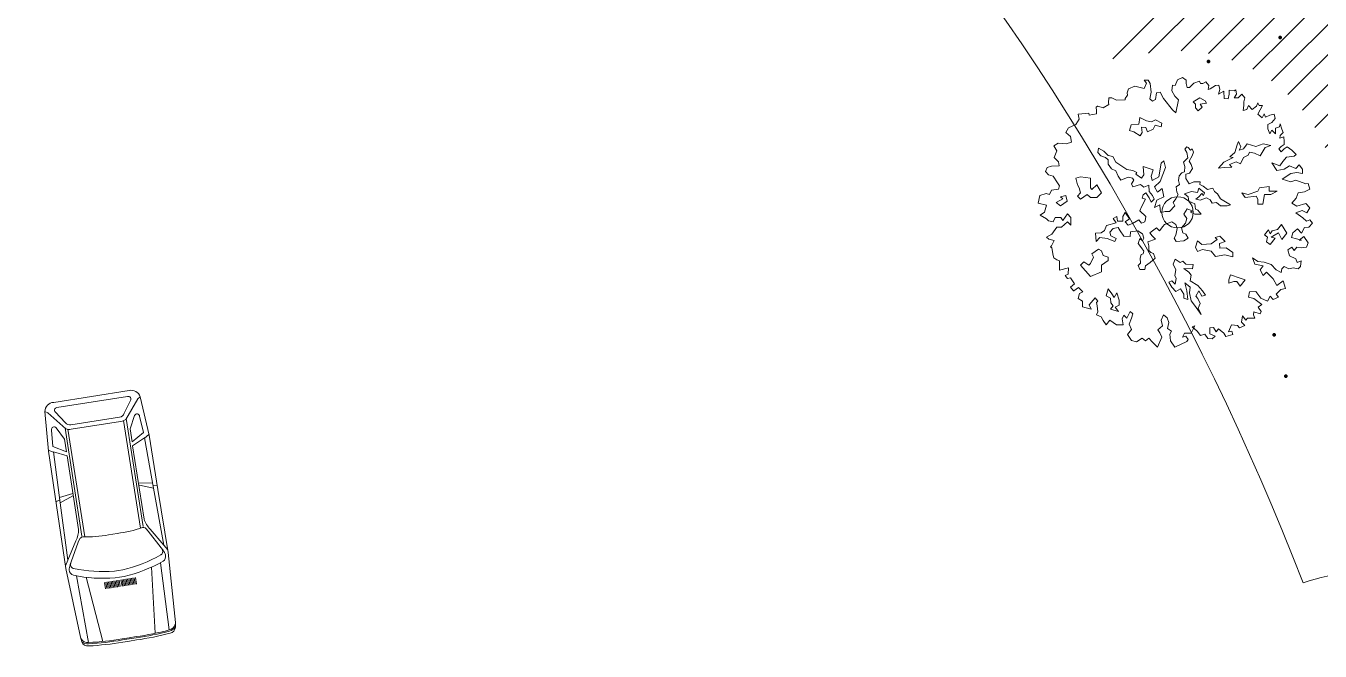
# Model space of a CAD drawing. Header units: millimetres. Extents: x 262 to 370, y -104 to 114.
# Drawn here: x 331.33 to 350.63, y 79.28 to 88.61 of the extents above; entities that cross this region are included whole.
import ezdxf

# ---------------------------------------------------------------- set-up
doc = ezdxf.new("R2010")
doc.units = ezdxf.units.MM
doc.header["$LTSCALE"] = 0.1
doc.layers.get('0').update_dxf_attribs({"lineweight": 9})
for name, color, linetype, lineweight in [('detalles', 2, 'Continuous', 9), ('gruesomarco', 20, 'Continuous', 100), ('letreros y cotas', 6, 'Continuous', 13), ('mobiliario', 3, 'Continuous', 13)]:
    doc.layers.add(name, color=color, linetype=linetype, lineweight=lineweight)

# ---------------------------------------------------------------- blocks, each defined once
blk = doc.blocks.new('arbol1')
at = {"color": 0, "linetype": 'ByBlock'}
for points in [[(98.430052415685, 86.90007055756854), (98.53582258097981, 86.82122911186539), (98.58767070122246, 86.7714345145792), (98.63744489665532, 86.79218226344844), (98.68099731765909, 86.74238766616224), (98.6229274229874, 86.68636874421529), (98.55863575388662, 86.67806964466757), (98.5150833328828, 86.59300387430366), (98.4570134382111, 86.65732189579833), (98.38649999468123, 86.59922819896445), (98.36576074658421, 86.52868585280899), (98.5150833328828, 86.49133990484435), (98.47982661111786, 86.49133990484435), (98.55034005464779, 86.54320927701747), (98.61463172374857, 86.44984440710584), (98.58767070122246, 86.38552638561117), (98.5088615584537, 86.37722728606349), (98.44456988935292, 86.38552638561117), (98.40723924277825, 86.33365701343808), (98.37198252101331, 86.38552638561117), (98.31391262634162, 86.34818043764653), (98.33672579924837, 86.25689034262186), (98.430052415685, 86.21332006999643), (98.45079166378201, 86.15522637316252), (98.5088615584537, 86.18427322157947), (98.50056585921493, 86.09920745121556), (98.46530913744994, 86.06186150325092), (98.39272176911032, 86.0763849274594), (98.32843010000954, 86.06186150325092), (98.25791665647961, 86.09920745121556), (98.22265993471467, 86.06186150325092), (98.21436423547584, 86.00584258130397), (98.13555509270714, 86.04733807904245), (98.06504164917726, 86.1261795247456), (97.95719755907265, 86.16352547271023), (97.86387094263603, 86.16974979737103), (97.78506179986732, 86.2278434942049), (97.82031852163226, 86.13447862429328), (97.94268008540473, 86.10543177587635), (97.89912766440096, 86.04733807904245), (97.94268008540473, 85.96227230867854), (97.99245428083759, 86.01206690596473), (98.09200267170337, 85.91247771139234), (98.15007256637506, 85.81288851681995), (98.24339918281169, 85.88343086297539), (98.27865590457668, 85.76931824419455), (98.20814246104675, 85.75479481998605), (98.13555509270714, 85.68217769894369), (98.17081181447207, 85.64068220120521), (98.09200267170337, 85.60333625324054), (98.05052417550928, 85.65520562541366), (98.00697175450557, 85.5825885043713), (97.9074233636398, 85.62615877699673), (97.83483599530018, 85.72574797156909), (97.7415093788635, 85.71952364690833), (97.72699190519563, 85.64068220120521), (97.80580104796434, 85.61785967744902), (97.92194083730772, 85.53279390708511), (97.87009271706512, 85.48922363445968), (97.91364513806889, 85.424905612965), (97.89912766440096, 85.38963443988729), (97.80580104796434, 85.41868128830424), (97.79957927353519, 85.37511101567884), (97.82031852163226, 85.32531641839262), (97.77054432619934, 85.32531641839262), (97.71247443152765, 85.32531641839262), (97.68551340900154, 85.29626956997566), (97.63573921356863, 85.36058759147036), (97.62122173990076, 85.26722272155874), (97.67099593533362, 85.21742812427254), (97.59218679256492, 85.18215695119483), (97.56315184522907, 85.21742812427254), (97.46982522879239, 85.22572722382023), (97.42627280778862, 85.12406325436092), (97.47812092803122, 85.13236235390863), (97.4905644768894, 85.08049298173552), (97.38479431159453, 85.05352090820548), (97.35575936425874, 85.10331550549168), (97.27695022148998, 85.16763352698635), (97.24169349972505, 85.12406325436092), (97.20436285315043, 85.18838127585559), (97.14836688328842, 85.18215695119483), (97.14836688328842, 85.095016405944), (97.22717602605712, 85.05974523286625), (97.18362360505336, 85.01617496024085), (97.11933193595257, 85.02447405978853), (97.0757795149488, 85.0887920812832), (97.01148784584802, 85.06804433241396), (96.9617136504151, 85.13236235390863), (96.8829045076464, 85.1966803754033), (96.92645692865017, 85.21120379961178), (96.86838703397848, 85.10331550549168), (96.7688386431127, 85.10331550549168), (96.73980369577686, 85.0452218086578), (96.78957789120977, 85.05974523286625), (96.82483461297471, 85.00995063558008), (96.80409536487764, 84.98090378716313), (96.62573783124321, 84.89583801679919), (96.56144616214237, 84.98920288671081), (96.5531504629036, 85.0887920812832), (96.57596363581035, 85.13236235390863), (96.51789374113866, 85.17385785164711), (96.53863298923568, 85.26099839689795), (96.51167196670951, 85.33154074305341), (96.45982384646697, 85.37511101567884), (96.42456712470198, 85.29626956997566), (96.445306372799, 85.21120379961178), (96.37479292926912, 85.15311010277787), (96.40382787660496, 85.10953983015247), (96.43286282394081, 85.0452218086578), (96.36649723003029, 84.89583801679919), (96.29598378650041, 84.96638036295465), (96.23791389182873, 85.0306983844493), (96.18813969639581, 84.98920288671081), (96.13836550096295, 85.0306983844493), (96.05333458376509, 84.97467946250234), (95.98074721542548, 84.99542721137158), (95.92267732075379, 85.08049298173552), (95.98074721542548, 85.15933442743864), (95.94549049366054, 85.23817587314178), (95.98074721542548, 85.32531641839262), (96.0014864635225, 85.38963443988729), (95.96000796732847, 85.424905612965), (95.9102337718956, 85.32531641839262), (95.86668135089184, 85.36888669101805), (95.84386817798509, 85.31701731884493), (95.85838565165301, 85.22572722382023), (95.75883726078723, 85.22572722382023), (95.65928886992151, 85.29626956997566), (95.60121897524982, 85.22572722382023), (95.55766655424605, 85.2900452453149), (95.53070553171989, 85.34606416726189), (95.45811816338028, 85.37511101567884), (95.47885741147729, 85.41868128830424), (95.4664138626191, 85.51204615821587), (95.45811816338028, 85.56184075550206), (95.47885741147729, 85.5825885043713), (95.43737891528326, 85.6323831016575), (95.35027407327573, 85.5244948075374), (95.37930902061157, 85.46017678604272), (95.25072568241, 85.49752273400739), (95.25072568241, 85.5825885043713), (95.18643401330917, 85.61785967744902), (95.20717326140618, 85.69670112315217), (95.25694745683904, 85.71952364690833), (95.19265578773826, 85.783841668403), (95.12214234420838, 85.7340470711168), (95.11384664496956, 85.7340470711168), (95.07236814877547, 85.79006599306379), (95.12836411863748, 85.83986059034999), (95.07236814877547, 85.92700113560082), (95.02881572777176, 85.9187020360531), (94.99355900600676, 85.96227230867854), (95.0350375022008, 85.98302005754778), (95.04333320143962, 86.0763849274594), (94.90645416399923, 86.04111375438168), (94.90645416399923, 86.11165610053712), (94.90645416399923, 86.18427322157947), (94.8649756678052, 86.19879664578798), (94.82142324680137, 86.2278434942049), (94.8131275475626, 86.26311466728262), (94.79238829946553, 86.37722728606349), (94.77164905136851, 86.39175071027196), (94.78616652503644, 86.40627413448044), (94.82764502123052, 86.48511558018359), (94.74883587846182, 86.50586332905283), (94.71357915669682, 86.53491017746978), (94.79238829946553, 86.57848045009519), (94.8649756678052, 86.68636874421529), (94.93548911133507, 86.68636874421529), (95.02881572777176, 86.76521018991843), (95.07858992320462, 86.71334081774529), (95.07858992320462, 86.82952821141308), (95.02881572777176, 86.88554713336006), (94.95622835943209, 86.78595793878767), (94.92926733690598, 86.82952821141308), (94.84216249489845, 86.82952821141308), (94.8131275475626, 86.76521018991843), (94.74261410403267, 86.77765883923996), (94.71357915669682, 86.80670568765692), (94.6202525402602, 86.86479938449082), (94.68454420936098, 86.90836965711622), (94.71357915669682, 87.01418317634938), (94.59121759292435, 87.04323002476633), (94.6140307658311, 87.1573426435472), (94.70735738226773, 87.18638949196415), (94.75713157770059, 87.17186606775567), (94.78616652503644, 87.23618408925034), (94.8919366903313, 87.25070751345882), (94.90645416399923, 87.30050211074501), (94.87741921666338, 87.34407238337042), (94.8131275475626, 87.4436615779428), (94.74261410403267, 87.466484101699), (94.6990616830289, 87.51627869898519), (94.72187485593565, 87.57437239581907), (94.78616652503644, 87.59512014468834), (94.90023238957014, 87.6013444693491), (94.8919366903313, 87.65943816618301), (94.82764502123052, 87.72375618767768), (94.8649756678052, 87.82334538225007), (94.82142324680137, 87.89596250329242), (94.88571491590221, 87.93953277591783), (95.00807647967468, 87.92500935170938), (95.08688562244345, 87.95198142523941), (95.07236814877547, 88.03912197049021), (94.99978078043591, 88.0951408924372), (95.04333320143962, 88.16775801347956), (95.15117729154423, 88.21755261076578), (95.20095148697709, 88.2963940564689), (95.18643401330917, 88.36901117751125), (95.34405229884658, 88.38353460171973), (95.35027407327573, 88.3544877533028), (95.45811816338028, 88.37523550217205), (95.45811816338028, 88.41880577479748), (95.45189638895118, 88.47482469674443), (95.4726356370482, 88.48934812095291), (95.47885741147729, 88.48934812095291), (95.55766655424605, 88.46237604742288), (95.64477139625359, 88.51217064470907), (95.63647569701476, 88.5391427182391), (95.64477139625359, 88.61175983928146), (95.68832381725736, 88.61175983928146), (95.75883726078723, 88.57648866620374), (95.88742059898885, 88.58271299086451), (95.88742059898885, 88.6055355146207), (95.92267732075379, 88.65533011190689), (95.9164555463247, 88.69060128498461), (95.93719479442171, 88.74869498181852), (96.03052141085834, 88.790190479557), (96.16740044829879, 88.75491930647928), (96.20265717006373, 88.8337607521824), (96.16740044829879, 88.87733102480783), (96.23169211739958, 88.87733102480783), (96.26072706473542, 88.82753642752164), (96.27524453840334, 88.69682560964537), (96.25243136549659, 88.59723641507298), (96.29598378650041, 88.56196524199527), (96.33953620750412, 88.59101209041222), (96.3540536811721, 88.69060128498461), (96.41004965103406, 88.69682560964537), (96.45982384646697, 88.6055355146207), (96.59048110947822, 88.43332919900593), (96.64025530491108, 88.38975892638052), (96.68173380110517, 88.58271299086451), (96.62573783124321, 88.64080668769842), (96.58218541023939, 88.71964813340156), (96.59048110947822, 88.80471390376547), (96.63195960567231, 88.79848957910468)], [(96.63195960567231, 88.79848957910468), (96.66721632743725, 88.88355534946862), (96.73980369577686, 88.91882652254634), (96.79787359044855, 88.87733102480783), (96.79787359044855, 88.82753642752164), (96.81239106411647, 88.76944273068776), (96.84764778588146, 88.76944273068776), (96.91193945498225, 88.8337607521824), (96.99697037218004, 88.86280760059935), (97.01148784584802, 88.82753642752164), (97.04674456761296, 88.82753642752164), (97.09029698861673, 88.85450850105167), (97.1338494096205, 88.79848957910468), (97.12555371038167, 88.7403958822708), (97.15458865771751, 88.74869498181852), (97.23339780048622, 88.79848957910468), (97.28317199591913, 88.80471390376547), (97.297689469587, 88.7403958822708), (97.27695022148998, 88.66985353611534), (97.35575936425874, 88.71134903385385), (97.36198113868784, 88.6055355146207), (97.42005103335953, 88.59723641507298), (97.43456850702745, 88.66985353611534), (97.43456850702745, 88.72587245806233), (97.51337764979615, 88.71964813340156), (97.53411689789323, 88.73417155761001), (97.54863437156109, 88.66985353611534), (97.51337764979615, 88.61175983928146), (97.56937361965817, 88.61175983928146), (97.62744351432985, 88.66985353611534), (97.67099593533362, 88.61175983928146), (97.6564784616657, 88.55366614244758), (97.6564784616657, 88.4976472205006), (97.64818276242687, 88.42503009945824), (97.70003088266947, 88.43955352366669), (97.72699190519563, 88.4976472205006), (97.77884002543817, 88.43955352366669), (97.84313169453901, 88.48934812095291), (97.86387094263603, 88.5391427182391), (97.88461019073304, 88.4976472205006), (97.9343843861659, 88.4976472205006), (97.89912766440096, 88.43332919900593), (97.86387094263603, 88.36901117751125), (97.92816261173681, 88.31714180533814), (97.95719755907265, 88.37523550217205), (97.97793680716967, 88.32544090488585), (98.04222847627045, 88.3544877533028), (98.10652014537129, 88.36901117751125), (98.12103761903921, 88.30469315601658), (98.0712634236063, 88.2465994591827), (98.01319352893461, 88.21755261076578), (98.01319352893461, 88.15323458927111), (98.04222847627045, 88.07439314356796), (98.0712634236063, 88.13248684040184), (98.12933331827799, 88.07439314356796), (98.12933331827799, 88.16153368881879), (98.18532928814, 88.18228143768803), (98.19984676180792, 88.22585171031346), (98.22265993471467, 88.14701026461032), (98.24339918281169, 88.0951408924372), (98.19984676180792, 88.05364539469872), (98.19362498737883, 88.01007512207329), (98.24962095724084, 88.03082287094253), (98.25791665647961, 87.9602805247871), (98.25791665647961, 87.91671025216166), (98.21436423547584, 87.88766340374471), (98.1791075137109, 87.852392230667), (98.21436423547584, 87.80882195804159), (98.25791665647961, 87.852392230667), (98.30146907748338, 87.88143907908395), (98.37198252101331, 87.83164448179775), (98.43627419011409, 87.76732646030308), (98.40723924277825, 87.74450393654689), (98.29317337824455, 87.72998051233844), (98.23510348357286, 87.66566249084377), (98.19362498737883, 87.6013444693491), (98.0712634236063, 87.64491474197453), (98.15007256637506, 87.53080212319367), (98.25791665647961, 87.5515498720629), (98.33672579924837, 87.6013444693491), (98.430052415685, 87.55984897161062), (98.47982661111786, 87.61586789355758), (98.52960080655077, 87.5515498720629), (98.52960080655077, 87.48723185056824), (98.44456988935292, 87.50175527477671), (98.35746504734539, 87.48723185056824), (98.22888170914376, 87.40216608020432), (98.35746504734539, 87.35859580757892), (98.430052415685, 87.38764265599585), (98.57937500198364, 87.32954895916197), (98.61463172374857, 87.33784805870965), (98.63744489665532, 87.25070751345882), (98.55863575388662, 87.20921201572031), (98.46530913744994, 87.19468859151186), (98.43627419011409, 87.11584714580869), (98.37198252101331, 87.04323002476633), (98.44456988935292, 86.99965975214093), (98.57937500198364, 87.03700570010557), (98.63744489665532, 86.9726876786109), (98.5938924756515, 86.90007055756854), (98.52337903212162, 86.93534173064626), (98.430052415685, 86.90007055756854)]]:
    blk.add_lwpolyline(points, dxfattribs=at)
for points in [[(96.9978682352567, 88.61274682132492), (96.89794063303106, 88.55544776785874), (96.93328088259864, 88.52009303274133), (96.93328088259864, 88.46279397927515), (96.97593290793884, 88.4189053425776), (97.03320848482429, 88.47620439604381), (97.00518001102932, 88.52009303274133), (97.09779583748235, 88.53350344951), (97.07707913945995, 88.57007731342458)], [(96.28131420954105, 88.25432295496199), (96.20332193463321, 88.26895250052783), (96.10339433240756, 88.31893678121108), (96.08877078086232, 88.21896821984456), (95.97421962709143, 88.21165344706162), (95.95228429977362, 88.12509530246376), (96.01687165243163, 88.10437011291219), (96.10948747888472, 88.04707105944601), (96.13873458197514, 88.09705534012926), (96.13142280620252, 88.17629871194418), (96.19601015886059, 88.16898393916128), (96.2179454861784, 88.10437011291219), (96.30324953685886, 88.14703962081254), (96.33249663994928, 88.20433867427872), (96.42511246640231, 88.18239435592994), (96.43242424217493, 88.23359776541037), (96.3385897864265, 88.28358204609367)], [(96.48238804328776, 86.91571953568814), (96.54697539594582, 86.91571953568814), (96.62496767085361, 87.00105855148882), (96.60425097283127, 87.05104283217207), (96.63959122239885, 87.10834188563828), (96.6761501012619, 87.17295571188737), (96.65421477394409, 87.2083104470048), (96.64690299817147, 87.28755381881973), (96.6968667992843, 87.3229085539372), (96.68224324773905, 87.38020760740338), (96.68955502351167, 87.4521362064354), (96.73342567814734, 87.49480571433574), (96.76876592771498, 87.50943525990158), (96.77607770348754, 87.5886786317165), (96.75414237616974, 87.65329245796562), (96.81872972882775, 87.7179062842147), (96.80410617728256, 87.79593052723251), (96.77607770348754, 87.84591480791576), (96.80410617728256, 87.88248867183034), (96.82604150460037, 87.87517389904744), (96.86138175416801, 87.8325043911471), (96.88331708148581, 87.8532295806987), (96.90525240880368, 87.80324530001542), (96.88331708148581, 87.74594624654924), (96.84066505614561, 87.66670287473428), (96.86869352994063, 87.61671859405104), (96.89062885725843, 87.55941954058486), (96.84797683191823, 87.48871007034998), (96.79070125503279, 87.47408052478414), (96.79070125503279, 87.40946669853503), (96.84066505614561, 87.3302233267201), (96.91256418457624, 87.35948241785178), (97.00518001102932, 87.35948241785178), (96.9978682352567, 87.3229085539372), (97.04783203636953, 87.29486859160266), (97.11241938902754, 87.24488431091939), (97.19163029323084, 87.26560950047099), (97.21965876702586, 87.21562521978774), (97.26231079236607, 87.1802704846703), (97.30618144700168, 87.10834188563828), (97.4560728503402, 87.01568809705466), (97.40610904922733, 87.00105855148882), (97.30618144700168, 87.00105855148882), (97.24890587011623, 87.05104283217207), (97.18431851745822, 87.0437280593892), (97.1550714143678, 87.09371234007244), (97.09779583748235, 87.12297143120412), (97.00518001102932, 87.08761669608668), (96.94059265837126, 87.10102711285538), (96.98324468371146, 87.13760097676993), (97.02711533834713, 87.18758525745321), (97.05514381214215, 87.15832616632156), (97.06976736368733, 87.19490003023614), (96.98324468371146, 87.26560950047099), (96.96252798568906, 87.20221480301905), (96.87600530571319, 87.21562521978774), (96.76876592771498, 87.1802704846703), (96.82604150460037, 87.13760097676993), (96.83335328037299, 87.07298715052085), (96.92596910682607, 87.0303176426205), (96.93328088259864, 86.95107427080555), (96.96983976146169, 86.93644472523971), (97.01980356257451, 86.87914567177353), (96.92596910682607, 86.87914567177353), (96.86138175416801, 86.9084047629052), (96.88331708148581, 86.9291299524568), (96.81141795305518, 86.95838904358848), (96.76145415194236, 86.87914567177353), (96.80410617728256, 86.81453184552441), (96.78338947926017, 86.74260324649242), (96.72611390237472, 86.67189377625755), (96.74683060039712, 86.59996517722553), (96.79070125503279, 86.57802085887676), (96.82604150460037, 86.52072180541057), (96.76145415194236, 86.47805229751023), (96.64690299817147, 86.47073752472733), (96.61887452437645, 86.52072180541057), (96.63959122239885, 86.56461044210809), (96.66152654971665, 86.66457900347461), (96.63959122239885, 86.72187805694082), (96.5823156455134, 86.76454756484117), (96.47507626751519, 86.72187805694082), (96.44704779372017, 86.69261896580915), (96.39586536331188, 86.62800513956006), (96.35321333797168, 86.67189377625755), (96.25328573574603, 86.59996517722553), (96.28862598531362, 86.55729566932519), (96.3385897864265, 86.50731138864191), (96.2240386326556, 86.46342275194439), (96.23866218420079, 86.40612369847821), (96.23866218420079, 86.33541422824334), (96.26790928729122, 86.30615513711169), (96.31056131263148, 86.29152559154585), (96.33249663994928, 86.22081612131097), (96.26059751151865, 86.15620229506186), (96.18869838308797, 86.10621801437861), (96.1813866073154, 86.05501460489819), (96.10339433240756, 86.05501460489819), (96.0814590050897, 86.11231365836437), (96.11679925465728, 86.14888752227895), (96.10948747888472, 86.22081612131097), (96.12411103042996, 86.27811517477716), (96.15335813352038, 86.28421081876292), (96.16676305577016, 86.32809945546043), (96.13142280620252, 86.37808373614371), (96.0814590050897, 86.44269756239282), (96.10339433240756, 86.51340703262767), (96.14604635774776, 86.47805229751023), (96.16676305577016, 86.52072180541057), (96.14604635774776, 86.58533563165969), (96.07414722931708, 86.62800513956006), (95.96690785131887, 86.61459472279137), (95.95959607554619, 86.54266612375935), (95.86698024909322, 86.54998089654225), (95.80970467220777, 86.62800513956006), (95.78045756911729, 86.67920854904048), (95.70855844068666, 86.66457900347461), (95.65859463957383, 86.60727995000843), (95.67321819111908, 86.55729566932519), (95.75242909532233, 86.51340703262767), (95.73049376800452, 86.47073752472733), (95.61594261423363, 86.51340703262767), (95.5087032362353, 86.52803657819351), (95.45142765934992, 86.47073752472733), (95.4441158835773, 86.59265040444262), (95.53063856355317, 86.59996517722553), (95.58060236466599, 86.63531991234296), (95.60863083846101, 86.70724851137498), (95.75242909532233, 86.74991801927533), (95.70855844068666, 86.81453184552441), (95.75974087109489, 86.84379093665609), (95.77314579334472, 86.77186233762407), (95.85235669754798, 86.77186233762407), (95.85235669754798, 86.84379093665609), (95.88769694711561, 86.90108999012227), (95.95228429977362, 86.80721707274154), (95.88769694711561, 86.76454756484117), (95.93156760175123, 86.71456328415789), (95.99493632511383, 86.73650760250666), (96.08877078086232, 86.79380665597284), (96.13142280620252, 86.74260324649242), (96.1813866073154, 86.76454756484117), (96.18869838308797, 86.80721707274154), (96.19601015886059, 86.84379093665609), (96.10339433240756, 86.9291299524568), (96.13142280620252, 86.98642900592299), (96.18869838308797, 87.10102711285538), (96.13873458197514, 87.11565665842119), (96.15335813352038, 87.16564093910446), (96.19601015886059, 87.19490003023614), (96.24597395997341, 87.12297143120412), (96.27522106306384, 87.058357604955), (96.3178730884041, 87.10102711285538), (96.29593776108624, 87.15832616632156), (96.24597395997341, 87.21562521978774), (96.23866218420079, 87.3094981371685), (96.16676305577016, 87.28023904603685), (96.11679925465728, 87.3229085539372), (96.00224810088645, 87.28755381881973), (95.98153140286405, 87.3302233267201), (96.01687165243163, 87.38752238018628), (95.99493632511383, 87.41678147131796), (95.93156760175123, 87.4314110168838), (95.82310959445749, 87.38752238018628), (95.78045756911729, 87.44482143365246), (95.7451173195497, 87.52406480546739), (95.68052996689164, 87.55210476780192), (95.63056616577882, 87.62403336683394), (95.63056616577882, 87.68864719308306), (95.59400728691577, 87.7240019282005), (95.52332678778055, 87.74594624654924), (95.47945613314494, 87.79593052723251), (95.4867679089175, 87.8605443534816), (95.56597881312075, 87.81787484558126), (95.63056616577882, 87.75326101933217), (95.7024652942095, 87.7386314737663), (95.7451173195497, 87.65329245796562), (95.90963227443342, 87.54600912381616), (96.00224810088645, 87.53137957825032), (96.05952367777189, 87.50212048711865), (96.04611875552212, 87.47408052478414), (96.13142280620252, 87.41678147131796), (96.16676305577016, 87.46676575200121), (96.15335813352038, 87.5886786317165), (96.30324953685886, 87.53869435103326), (96.27522106306384, 87.44482143365246), (96.28862598531362, 87.38020760740338), (96.38977221683473, 87.43750666086956), (96.42511246640231, 87.63866291239978), (96.46045271596995, 87.67401764751722), (96.48969981906038, 87.5740490861507), (96.41048891485713, 87.36679719063468), (96.32518486417666, 87.28755381881973), (96.36783688951687, 87.2083104470048), (96.43973601794755, 87.25951385648523), (96.46045271596995, 87.13760097676993), (96.3605251137443, 87.08761669608668), (96.32518486417666, 86.97911423314008), (96.4031771390845, 87.01568809705466), (96.41048891485713, 86.94375949802264), (96.41780069062975, 86.90108999012227)], [(97.8350665612204, 87.88980344461328), (97.70711048519979, 87.92515817973072), (97.64983490831435, 87.8532295806987), (97.58524755565628, 87.8325043911471), (97.6132760294513, 87.88248867183034), (97.57793577988366, 87.96051291484815), (97.55600045256585, 87.91052863416488), (97.52066020299822, 87.79593052723251), (97.44876107456759, 87.7313167009834), (97.49872487568041, 87.7240019282005), (97.35614524811456, 87.65329245796562), (97.27693434391125, 87.56673431336776), (97.36345702388712, 87.5740490861507), (97.47800817765801, 87.5813638589336), (97.44144929879496, 87.61671859405104), (97.54259553031602, 87.66060723074852), (97.60596425367868, 87.63134813961688), (97.64983490831435, 87.7240019282005), (97.72051540744951, 87.76057579211505), (97.74245073476737, 87.80324530001542), (97.814349863198, 87.78861575444958), (97.89965391387847, 87.74594624654924), (97.9289010169689, 87.79593052723251), (97.9715530423091, 87.87517389904744), (98.05807572228503, 87.90321386138194), (97.94352456851414, 87.92515817973072)], [(95.46273576788451, 87.12463523091591), (95.5346913611732, 87.19795075252483), (95.46273576788451, 87.31742789885044), (95.39078017459582, 87.24547007208614), (95.36770007863527, 87.26990857928911), (95.36770007863527, 87.41382423281772), (95.22243123935436, 87.43690504517608), (95.15047564606567, 87.41382423281772), (95.17491339472974, 87.31742789885044), (95.19935114339387, 87.26990857928911), (95.22243123935436, 87.19795075252483), (95.17491339472974, 87.14907373811889), (95.22243123935436, 87.10155441855755), (95.31882458130713, 87.17351224532186), (95.36770007863527, 87.12463523091591)], [(98.03412998842725, 87.22103156488316), (98.03412998842725, 87.29298939164747), (97.89021880184987, 87.26990857928911), (97.8657810531858, 87.22103156488316), (97.72186986660842, 87.17351224532186), (97.62547652465565, 87.19795075252483), (97.6743520219838, 87.12463523091591), (97.84134330452167, 87.14907373811889), (97.8657810531858, 87.10155441855755), (97.8657810531858, 87.02959659179325), (97.93773664647443, 87.02959659179325), (97.96217439513856, 87.17351224532186), (98.05856773709132, 87.17351224532186), (98.15496107904409, 87.22103156488316)], [(94.85673656317772, 87.05104283217207), (94.95666416540337, 87.10834188563828), (94.92132391583573, 87.13760097676993), (95.00053482003904, 87.15832616632156), (95.02125151806143, 87.07298715052085), (94.92132391583573, 87.00105855148882)], [(98.15800332451067, 86.6499494579088), (98.07879242030737, 86.62800513956006), (98.05076394651235, 86.58533563165969), (98.02151684342192, 86.64263468512587), (97.96424126653653, 86.57070608609388), (98.00689329187674, 86.53535135097641), (97.9934883696269, 86.46342275194439), (98.05076394651235, 86.42806801682696), (98.12266307494303, 86.52072180541057), (98.06538749805759, 86.53535135097641), (98.17262687605586, 86.59996517722553), (98.22259067716868, 86.499996615859), (98.29448980559937, 86.59265040444262), (98.21527890139612, 86.72187805694082)], [(96.96252798568906, 86.47805229751023), (97.02711533834713, 86.42806801682696), (97.16969496591298, 86.43538278960989), (97.25621764588885, 86.499996615859), (97.22697054279843, 86.52803657819351), (97.29886967122911, 86.54998089654225), (97.37686194613696, 86.47073752472733), (97.29155789545649, 86.44269756239282), (97.29886967122911, 86.37076896336077), (97.39148549768214, 86.37808373614371), (97.49141309990779, 86.30615513711169), (97.49141309990779, 86.24154131086257), (97.37076879965974, 86.27080040199425), (97.23428231857105, 86.2488560836455), (97.16969496591298, 86.32809945546043), (97.0405202605969, 86.34882464501203), (96.96252798568906, 86.32078468267753), (96.93328088259864, 86.38539850892661)], [(95.5346913611732, 86.33174144166404), (95.48717351654858, 86.35617994886701), (95.39078017459582, 86.2842221221027), (95.41521792325989, 86.23670280254137), (95.36770007863527, 86.1403064685741), (95.3432623299712, 86.11586796137112), (95.2713067366825, 86.16474497577707), (95.22243123935436, 86.11586796137112), (95.36770007863527, 85.94751380063957), (95.5346913611732, 86.01947162740387), (95.5346913611732, 86.11586796137112), (95.63108470312596, 86.18782578813543), (95.63108470312596, 86.23670280254137), (95.55912910983727, 86.25978361489973)], [(97.01980356257451, 85.3820555088698), (96.97593290793884, 85.47592842625056), (97.00518001102932, 85.54663789648544), (96.96983976146169, 85.61856649551746), (96.94059265837126, 85.6539212306349), (96.98324468371146, 85.73316460244985), (97.02711533834713, 85.6539212306349), (97.08439091523258, 85.66855077620073), (97.0405202605969, 85.73316460244985), (96.96983976146169, 85.81240797426477), (96.8552886076908, 85.88311744449965), (96.86869352994063, 85.9696755890975), (96.83335328037299, 86.01234509699785), (96.76145415194236, 86.06964415046403), (96.89062885725843, 86.0623293776811), (96.89794063303106, 86.12694320393021), (96.79070125503279, 86.13425797671312), (96.74683060039712, 86.17692748461349), (96.70417857505691, 86.15620229506186), (96.63227944662628, 86.20618657574516), (96.60425097283127, 86.13425797671312), (96.63959122239885, 86.04891896091243), (96.62496767085361, 85.96236081631457), (96.64690299817147, 85.9196913084142), (96.63227944662628, 85.83313316381637), (96.5823156455134, 85.88311744449965), (96.5396636201732, 85.86239225494802), (96.5823156455134, 85.79046365591603), (96.63959122239885, 85.72584982966691), (96.71149035082954, 85.7624236935815), (96.76145415194236, 85.68318032176654), (96.76145415194236, 85.62588126830036), (96.81872972882775, 85.60393694995162), (96.80410617728256, 85.73316460244985), (96.77607770348754, 85.85507748216511), (96.8552886076908, 85.79046365591603), (96.84797683191823, 85.70512464011532), (96.86869352994063, 85.58321176040002), (96.91865733105345, 85.51859793415093)], [(97.6743520219838, 85.89999448107824), (97.60103877599158, 85.92443298828121), (97.4571275894142, 85.97195230784254), (97.4340474934537, 85.89999448107824), (97.4340474934537, 85.85111746667229), (97.50600308674234, 85.87555597387527), (97.55352093136696, 85.87555597387527), (97.60103877599158, 85.80359814711096)], [(95.6659064153464, 85.46129888068475), (95.70855844068666, 85.511283161368), (95.67321819111908, 85.55395266926837), (95.6659064153464, 85.62588126830036), (95.60131906268839, 85.6612360034178), (95.63056616577882, 85.7624236935815), (95.68784174266426, 85.69049509454948), (95.72318199223184, 85.6331960410833), (95.75974087109489, 85.70512464011532), (95.79508112066253, 85.59662217716871), (95.79508112066253, 85.51859793415093), (95.73780554377709, 85.48933884301925), (95.78776934488991, 85.42472501677014)]]:
    blk.add_lwpolyline(points, close=True, dxfattribs=at)
blk = doc.blocks.new('vanplanta')
for p, q in [((4.696851042257117, 0.9524264451727216), (4.654223467935129, 1.02572782958884)), ((5.350711884431703, 0.7616769608571796), (5.377429923363161, 0.9696470441148685)), ((5.38280331039812, 0.7710617959345774), (5.45585449008547, 0.9716314107301564)), ((5.41222658156229, 0.9693490497284355), (5.433815830909865, 1.032174907618202)), ((6.31935146054816, 0.990279165584392), (6.398337984800494, 1.039135271245981)), ((6.5730314957883, 0.8997837329481757), (7.583512904332011, 0.8767814409755448)), ((5.998295813857471, 0.7286147377532983), (4.368115116398728, 0.7286147377532983)), ((4.392702530739358, 0.6872869588734463), (6.015653480987009, 0.6872869588734463)), ((6.616025692208709, 0.7600875598838419), (7.59989306791525, 0.6633838055910086)), ((6.732373304266858, 0.5009017591506932), (6.831018353641134, 0.5009017591506932)), ((6.732373304266858, 0.4809017591506932), (6.831018353641134, 0.4809017591506932)), ((6.732373304266858, 0.4609017591506932), (6.831018353641134, 0.4609017591506932)), ((6.732373304266858, 0.4409017591506932), (6.831018353641134, 0.4409017591506932)), ((6.732373304266858, 0.4209017591506932), (6.831018353641134, 0.4209017591506932)), ((6.732373304266858, 0.4009017591506931), (6.831018353641134, 0.4009017591506931)), ((6.732373304266858, 0.3809017591506931), (6.831018353641134, 0.3809017591506931)), ((6.732373304266858, 0.3609017591506931), (6.831018353641134, 0.3609017591506931)), ((6.732373304266858, 0.3409017591506931), (6.831018353641134, 0.3409017591506931)), ((6.732373304266858, 0.3209017591506931), (6.831018353641134, 0.3209017591506931)), ((6.732373304266858, 0.3009017591506931), (6.831018353641134, 0.3009017591506931)), ((6.732373304266858, 0.280901759150693), (6.831018353641134, 0.280901759150693)), ((6.732373304266858, 0.2535374536529247), (6.831018353641134, 0.2535374536529247)), ((6.732373304266858, 0.2335374536529247), (6.831018353641134, 0.2335374536529247)), ((6.732373304266858, 0.2135374536529246), (6.831018353641134, 0.2135374536529246)), ((6.732373304266858, 0.1935374536529246), (6.831018353641134, 0.1935374536529246)), ((6.732373304266858, 0.1735374536529246), (6.831018353641134, 0.1735374536529246)), ((6.732373304266858, 0.1535374536529246), (6.831018353641134, 0.1535374536529246)), ((6.732373304266858, 0.1335374536529248), (6.831018353641134, 0.1335374536529248)), ((6.732373304266858, 0.1135374536529248), (6.831018353641134, 0.1135374536529248)), ((6.732373304266858, 0.09353745365292476), (6.831018353641134, 0.09353745365292476)), ((6.732373304266858, 0.07353745365292474), (6.831018353641134, 0.07353745365292474)), ((6.732373304266858, 0.05353745365292473), (6.831018353641134, 0.05353745365292473)), ((6.732373304266858, 0.03353745365292471), (6.831018353641134, 0.03353745365292449)), ((4.392702530739358, -0.1528477460698285), (6.015653480987009, -0.1528477460698285)), ((6.616025692208709, -0.2256483470802237), (7.59989306791525, -0.1289445927873905)), ((5.998295813857471, -0.1941755249496806), (4.368115116398728, -0.1941755249496806)), ((5.350711884431703, -0.2272377480535619), (5.377429923363161, -0.4352078313112506)), ((5.38280331039812, -0.2366225831309596), (5.45585449008547, -0.4371921979265387)), ((6.5730314957883, -0.365344520144558), (7.583512904332011, -0.3423422281719271)), ((4.696851042257117, -0.4179872323691041), (4.654223467935129, -0.491288616785222)), ((5.41222658156229, -0.4349098369248177), (5.433815830909865, -0.4977356948145841)), ((6.31935146054816, -0.4558399527807744), (6.398337984800494, -0.5046960584423634))]:
    blk.add_line(p, q)
for points in [[(7.485164881104917, 0.9835164904913071), (6.439022246971744, 1.039428864563146), (5.487145678931631, 1.032559756356977), (4.667704111662317, 1.026646350162102), (4.078903100445257, 0.9865276545489475, 0.3979313615646581), (3.962728063504773, 0.8353125529346044), (3.962728063504773, -0.3008733401309867, 0.3979313615646581), (4.078903100445257, -0.4520884417453299), (4.667704111662317, -0.4922071373584842), (5.487145678931631, -0.4981205435533598), (6.439022246971744, -0.5049896517595283), (7.485164881104917, -0.4490772776876892), (7.556743315021687, -0.4401115628770285, 0.3299011892169272), (7.633344955391423, -0.3464287621368158, 0.02851260699960735), (7.655583631075867, 0.163180422846871), (7.655583631075867, 0.2672196064018086), (7.655583631075867, 0.3712587899567468, 0.02851260699960735), (7.633344955391423, 0.8808679749404337, 0.3299011892169272), (7.556743315021687, 0.9745507756806465)], [(4.782985893854583, 0.7616769608571796), (5.893290874974864, 0.7616769608571796, 0.1134769663298338), (6.052887158316768, 0.8269426939138271), (6.319351460548159, 0.990279165584392), (5.45585449008547, 0.9716314107301564), (4.693073256688193, 0.9523308563556455)], [(4.285699870176207, -0.1779582014339178, 0.3199543467105063), (4.33104578054817, -0.09810069165493918), (4.33104578054817, 0.6325399044585813, 0.3199543467105063), (4.285699870176207, 0.7123974142375356), (4.11173734983049, 0.8336286551812506, 0.6763527044243107), (4.046467350979643, 0.8005499865038432), (4.046467350979643, -0.2661107737002819, 0.6763527044243124), (4.11173734983049, -0.2991894423776329)], [(4.530560706714025, 0.7635149153455898), (4.722933394542297, 0.7635149153455898), (4.611978671013109, 0.9517284801946123), (4.365171993806587, 0.9320125877983431, 0.784733932854512), (4.342237634342875, 0.8601077234829941)], [(4.530560706714025, -0.2290757025419721), (4.722933394542297, -0.2290757025419721), (4.611978671013109, -0.4172892673909945), (4.365171993806587, -0.3975733749947254, -0.784733932854512), (4.342237634342875, -0.3256685106793764)], [(4.782985893854583, -0.2272377480535619), (5.893290874974864, -0.2272377480535619, -0.1134769663298338), (6.052887158316768, -0.2925034811102094), (6.319351460548159, -0.4558399527807744), (5.45585449008547, -0.4371921979265387), (4.693073256688193, -0.4178916435520277)]]:
    blk.add_lwpolyline(points, format="xyb", close=True)
for points in [[(4.078903100445251, 0.9865276545489473), (4.105392940767777, 0.948089928680533), (4.378823121889997, 0.7196693887586725, -0.1597665020228409), (4.396772111231755, 0.6411972597147484), (4.396772111231755, -0.1067580469111249, -0.1597665020228412), (4.378823121889997, -0.1852301759550548), (4.105392940767777, -0.4136507158769152), (4.078903100445251, -0.4520884417453295)], [(6.040584357081385, 0.2672196064018091), (6.040584357081385, 0.201785478150053, -0.05276226546072064), (6.013359150169812, -0.18354483131268, 0.2024015196742108), (6.023120306828829, -0.2213761816684485, 0.06683953367281538), (6.037153918638919, -0.2354097934785377), (6.07932722249286, -0.2609634115319404), (6.355537840593867, -0.4119537884851532, 0.08190819503052289), (6.432864491470519, -0.4507358350424679, 0.04309693710814132), (6.46867260265674, -0.4582585474765479, 0.3202545716573335), (6.557026371792706, -0.4105505400386678, 0.06748777442778096), (6.690956906702739, 0.2003847244594139), (6.690956906702739, 0.2672196064018095), (6.690956906702739, 0.3340544883442038, 0.06748777442778096), (6.557026371792706, 0.9449897528422854, 0.3202545716573335), (6.46867260265674, 0.9926977602801658, 0.04309693710814132), (6.432864491470519, 0.9851750478460856, 0.08190819503052289), (6.355537840594015, 0.9463930012888512), (6.07932722249286, 0.7954026243355581), (6.037153918638919, 0.7698490062821555, 0.06683953367281538), (6.023120306828829, 0.7558153944720667, 0.2024015196742108), (6.013359150169812, 0.7179840441162977)], [(7.512248062344101, -0.4438523662282465, 0.2668720815049724), (7.583597855472676, -0.341406208038137, 0.02853148929568888), (7.605583631075867, 0.1628445083289882), (7.605583631075867, 0.2672196064018086), (7.605583631075867, 0.3715947044746297, 0.02853148929568888), (7.583597855472676, 0.8758454208417549, 0.2668720815049724), (7.512248062344101, 0.9782915790318644, -4.462862337560574)], [(7.556349612078274, -0.4401608770086405, 0.1756500023251148), (7.601037746793372, -0.344223603131081, 0.02850905316311406), (7.623155464456852, 0.1630462833240425), (7.623155464456852, 0.2672196064018086), (7.623155464456852, 0.3713929294795753, 0.02850905316311298), (7.601037746793374, 0.8786628159346795, 0.1756500023251471), (7.556349612078274, 0.9746000898122585, 0.2668720815049718)], [(6.355537840594015, -0.4119537884852331, 0.1311488054323694), (6.39956414718346, -0.4273138660879283, 0.2128284114803243), (6.451407949387144, -0.4051008340763698, 0.0672821548443296), (6.45778243735672, -0.390617975323805, 0.06876812799297799), (6.590956906702739, 0.2044833784263371), (6.59095690670274, 0.2672196064018089), (6.590956906702739, 0.3299558343772806, 0.06876812799297799), (6.45778243735672, 0.9250571881274229, 0.0672821548443296), (6.451407949387144, 0.9395400468799878, 0.2128284114803243), (6.39956414718346, 0.9617530788915462, 0.1311488054323694), (6.355537840594015, 0.9463930012888512, -2.369064097216601)], [(6.013359150169812, 0.7179840441162977, -0.05276226546072064), (6.040584357081385, 0.3326537346535647), (6.040584357081385, 0.2672196064018086)]]:
    blk.add_lwpolyline(points, format="xyb")
blk = doc.blocks.new('sombras')
at = {"layer": 'letreros y cotas'}
h = blk.add_hatch(dxfattribs=at)
h.set_pattern_fill('ANSI31', color=256, scale=0.1, style=0)
h.set_pattern_definition([(45, (19.06233449662977, 4.353450338928951), (-0.2245064030267288, 0.2245064030267289), [])])
edge = h.paths.add_edge_path()
edge.add_arc((561.8031991810423, 160.2362083958853), 2.401428548737798, 294.4996074296767, 523.0853259866143)
edge.add_arc((560.5014998098437, 158.7496835911222), 2.401428548737798, -16.91467401338582, 114.4996074296767, ccw=False)
edge = h.paths.add_edge_path()
edge.add_arc((570.2882367456297, 160.5795384148594), 2.401428548737798, 294.4996074296767, 523.0853259866143)
edge.add_arc((568.9865373744311, 159.0930136100963), 2.401428548737798, -16.91467401338582, 114.4996074296767, ccw=False)
edge = h.paths.add_edge_path()
edge.add_arc((545.9974259155633, 160.2362083958853), 2.401428548737798, 294.4996074296767, 523.0853259866143)
edge.add_arc((544.6957265443648, 158.7496835911222), 2.401428548737798, -16.91467401338582, 114.4996074296767, ccw=False)
edge = h.paths.add_edge_path()
edge.add_arc((554.0650014778838, 160.3969733974548), 2.401428548737798, 294.4996074296767, 523.0853259866143)
edge.add_arc((552.7633021066853, 158.9104485926916), 2.401428548737798, -16.91467401338582, 114.4996074296767, ccw=False)
edge = h.paths.add_edge_path()
edge.add_arc((538.2592282124049, 160.3969733974548), 2.401428548737798, 294.4996074296767, 523.0853259866143)
edge.add_arc((536.9575288412063, 158.9104485926916), 2.401428548737798, -16.91467401338582, 114.4996074296767, ccw=False)
edge = h.paths.add_edge_path()
edge.add_arc((549.878802642306, 141.7685703210967), 2.401428548737798, 343.0853259866142, 474.4996074296768)
edge.add_arc((551.1805020135046, 143.2550951258598), 2.401428548737798, -65.5003925703233, 163.0853259866142, ccw=False)
edge = h.paths.add_edge_path()
edge.add_arc((570.1645120974815, 150.73203551137), 2.401428548737798, 294.4996074296767, 523.0853259866143)
edge.add_arc((568.862812726283, 149.2455107066069), 2.401428548737798, -16.91467401338582, 114.4996074296767, ccw=False)
edge = h.paths.add_edge_path()
edge.add_arc((570.5173901547341, 136.7984470085273), 2.401428548737798, 294.4996074296767, 523.0853259866143)
edge.add_arc((569.2156907835356, 135.3119222037642), 2.401428548737798, -16.91467401338582, 114.4996074296767, ccw=False)
edge = h.paths.add_edge_path()
edge.add_arc((559.8495910650225, 137.0723812948702), 2.401428548737798, 294.4996074296767, 523.0853259866143)
edge.add_arc((558.547891693824, 135.5858564901071), 2.401428548737798, -16.91467401338582, 114.4996074296767, ccw=False)
edge = h.paths.add_edge_path()
edge.add_arc((565.4065935227459, 136.8600620248719), 2.401428548737798, 294.4996074296767, 523.0853259866143)
edge.add_arc((564.1048941515473, 135.3735372201088), 2.401428548737798, -16.91467401338582, 114.4996074296767, ccw=False)
edge = h.paths.add_edge_path()
edge.add_arc((570.419889758662, 143.8379703723226), 2.401428548737798, 294.4996074296767, 523.0853259866143)
edge.add_arc((569.1181903874634, 142.3514455675594), 2.401428548737798, -16.91467401338582, 114.4996074296767, ccw=False)
edge = h.paths.add_edge_path()
edge.add_arc((547.1837606134568, 147.632050822173), 2.401428548737798, 294.4996074296767, 523.0853259866143)
edge.add_arc((545.8820612422583, 146.1455260174098), 2.401428548737798, -16.91467401338582, 114.4996074296767, ccw=False)
edge = h.paths.add_edge_path()
edge.add_arc((542.6484265062247, 150.9206917559727), 2.401428548737798, 294.4996074296767, 523.0853259866143)
edge.add_arc((541.3467271350262, 149.4341669512095), 2.401428548737798, -16.91467401338582, 114.4996074296767, ccw=False)
edge = h.paths.add_edge_path()
edge.add_arc((554.7700335800129, 138.0795385885129), 2.401428548737798, 294.4996074296767, 523.0853259866143)
edge.add_arc((553.4683342088143, 136.5930137837498), 2.401428548737798, -16.91467401338582, 114.4996074296767, ccw=False)
edge = h.paths.add_edge_path()
edge.add_arc((509.635711628407, 162.404834455171), 2.401428548737798, 294.4996074296755, 523.0853259866138)
edge.add_arc((508.3340122572084, 160.9183096504079), 2.401428548737798, -16.914674013386104, 114.4996074296755, ccw=False)
edge = h.paths.add_edge_path()
edge.add_arc((488.8644757262528, 161.5613777874689), 2.401428548737798, 294.4996074296755, 523.0853259866138)
edge.add_arc((487.5627763550543, 160.0748529827058), 2.401428548737798, -16.914674013386104, 114.4996074296755, ccw=False)
edge = h.paths.add_edge_path()
edge.add_arc((482.8286815177893, 161.6867744886931), 2.401428548737798, 294.4996074296755, 523.0853259866138)
edge.add_arc((481.5269821465907, 160.20024968393), 2.401428548737798, -16.914674013386104, 114.4996074296755, ccw=False)
edge = h.paths.add_edge_path()
edge.add_arc((477.2192772721673, 161.2630322471211), 2.401428548737798, 294.4996074296755, 523.0853259866138)
edge.add_arc((475.9175779009688, 159.7765074423579), 2.401428548737798, -16.914674013386104, 114.4996074296755, ccw=False)
edge = h.paths.add_edge_path()
edge.add_arc((477.1517357094789, 153.3761051314466), 2.401428548737798, 294.4996074296755, 523.0853259866138)
edge.add_arc((475.8500363382803, 151.8895803266834), 2.401428548737798, -16.914674013386104, 114.4996074296755, ccw=False)
edge = h.paths.add_edge_path()
edge.add_arc((477.3509302851997, 147.9987343229896), 2.401428548737798, 294.4996074296755, 523.0853259866138)
edge.add_arc((476.0492309140012, 146.5122095182265), 2.401428548737798, -16.914674013386104, 114.4996074296755, ccw=False)
edge = h.paths.add_edge_path()
edge.add_arc((475.2243093765505, 133.689917502514), 1.720709275836569, 353.8327702272225, 463.7521631890683)
edge.add_arc((476.5260087477491, 135.1764423072771), 1.720709275836569, -76.24783681093169, 173.8327702272225, ccw=False)
edge = h.paths.add_edge_path()
edge.add_arc((476.5260087477491, 130.8727675044206), 1.720709275836569, 283.7521631890682, 533.832770227222)
edge.add_arc((475.2243093765505, 129.3862426996575), 1.720709275836569, -6.1672297727780006, 103.75216318906809, ccw=False)
edge = h.paths.add_edge_path()
edge.add_arc((475.8739096616217, 96.24301988672508), 3.15180672505549, 300.5248985121823, 517.0600349041074)
edge.add_arc((474.5722102904232, 94.75649508196196), 3.15180672505549, -22.939965095892603, 120.52489851218229, ccw=False)
edge = h.paths.add_edge_path()
edge.add_arc((533.7874987604318, 95.8445717379604), 3.15180672505549, 300.5248985121831, 517.0600349041074)
edge.add_arc((532.4857993892333, 94.35804693319727), 3.15180672505549, -22.93996509589209, 120.52489851218229, ccw=False)
h = blk.add_hatch(dxfattribs=at)
h.set_pattern_fill('ANSI31', color=256, scale=0.1, style=0)
h.set_pattern_definition([(45, (-3.558730331755896, -38.18793785822481), (-0.2245064030267288, 0.2245064030267289), [])])
edge = h.paths.add_edge_path()
edge.add_line((529.5147687744777, 135.9285951774046), (530.8164681456763, 137.4151199821677))
edge.add_line((530.8164681456763, 137.4151199821677), (540.0986599756184, 152.556476589496))
edge.add_arc((518.7693332916899, 117.9165830675717), 40.68000000000007, 58.37754079463713, 109.3999415243332)
edge.add_line((505.257057607122, 156.2868945834329), (502.5552653063323, 163.8169795731162))
edge.add_arc((518.7693332916899, 117.9165830675717), 48.68000000000001, 109.4554934005552, 139.9553513839168)
edge.add_arc((517.4676339204914, 116.4300582628085), 48.68000000000001, 109.45549340055521, 137.6295820323732, ccw=False)
edge.add_line((501.2535659351338, 162.3304547683531), (503.9553582359234, 154.8003697786698))
edge.add_arc((517.4676339204914, 116.4300582628085), 40.68000000000007, 58.37754079463713, 109.3999415243332, ccw=False)
edge.add_line((538.7969606044198, 151.0699517847328), (529.5147687744777, 135.9285951774046))
h = blk.add_hatch(dxfattribs=at)
h.set_pattern_fill('ANSI31', color=256, scale=0.1, style=0)
h.set_pattern_definition([(45, (-78.86464677082336, -58.94825133383381), (-0.2245064030267288, 0.2245064030267289), [])])
edge = h.paths.add_edge_path()
edge.add_line((529.5147687744777, 135.9285951774046), (530.5900427024445, 137.1565448877635))
edge.add_line((534.7369808794876, 123.6814412764005), (542.3876339204913, 116.5699473043732))
edge.add_line((536.0386802506862, 129.8792070689319), (542.5476339204913, 123.8289542945686))
edge.add_arc((518.7693332916899, 122.6278240553399), 18.73000000000003, 22.77749063150066, 50.86786075134933)
edge.add_arc((517.4676339204914, 116.4300582628085), 18.73000000000003, 22.77749063150054, 158.4055597146161)
edge.add_arc((518.7693332916899, 122.6278240553399), 18.73000000000003, 133.6281371893193, 177.8718972517395)
edge.add_arc((517.4676339204914, 116.4300582628085), 22.91999999999994, 58.29023125829466, 120.467380193217)
edge.add_line((542.3876339204912, 116.5699473043731), (542.3876339204913, 123.9776787275584))

msp = doc.modelspace()

# ---------------------------------------------------------------- linework, layer by layer
at = {"layer": 'detalles'}
for centre, radius, start, end in [((312.5002751304191, 65.66010991252176), 40.27000000000007, 58.37754079463713, 172.6902816954897), ((312.5002751304191, 65.66010991252176), 39.77000000000007, 58.37754079463713, 172.6902816954897), ((312.5002751304191, 65.66010991252176), 38.97000000000008, 58.37754079463713, 172.6902816954897), ((312.5002751304191, 65.66010991252176), 37.77000000000007, 58.37754079463713, 172.6902816954897), ((312.5002751304191, 65.66010991252179), 40.60000000000001, 21.12887521667017, 58.37731877240221), ((351.2799089605624, 77.68092519269308), 2.767704395778486, 347.2588638122466, 109.17556853512)]:
    msp.add_arc(centre, radius, start, end, dxfattribs=at)
at = {"layer": 'gruesomarco'}
for p in [(350.0280849309637, 88.42919805199591), (348.9636832412118, 88.07466759258963), (349.9393847649418, 83.99756730941758), (350.1167850969856, 83.3771390054566)]:
    msp.add_point(p, dxfattribs=at)
at = {"layer": 'mobiliario'}
msp.add_circle((348.500975418742, 85.823065433463), 0.2332020121282548, dxfattribs=at)
for radius in [40.68000000000007, 40.52000000000007]:
    msp.add_arc((312.5002751304191, 65.66010991252176), radius, 58.37754079463713, 172.6902816954897, dxfattribs=at)

# ---------------------------------------------------------------- block references
at = {"layer": 'detalles'}
msp.add_blockref('sombras', (-204.9685533253129, -50.75897153841009), dxfattribs=at)
at = {"layer": 'mobiliario'}
msp.add_blockref('arbol1', (251.8325938382121, -1.082161562481872), dxfattribs=at)
at = {"layer": 'mobiliario', "color": 0, "rotation": 278.8873168214303}
msp.add_blockref('vanplanta', (331.4283983648568, 86.94967509348143), dxfattribs=at)

doc.saveas('drawing.dxf')
